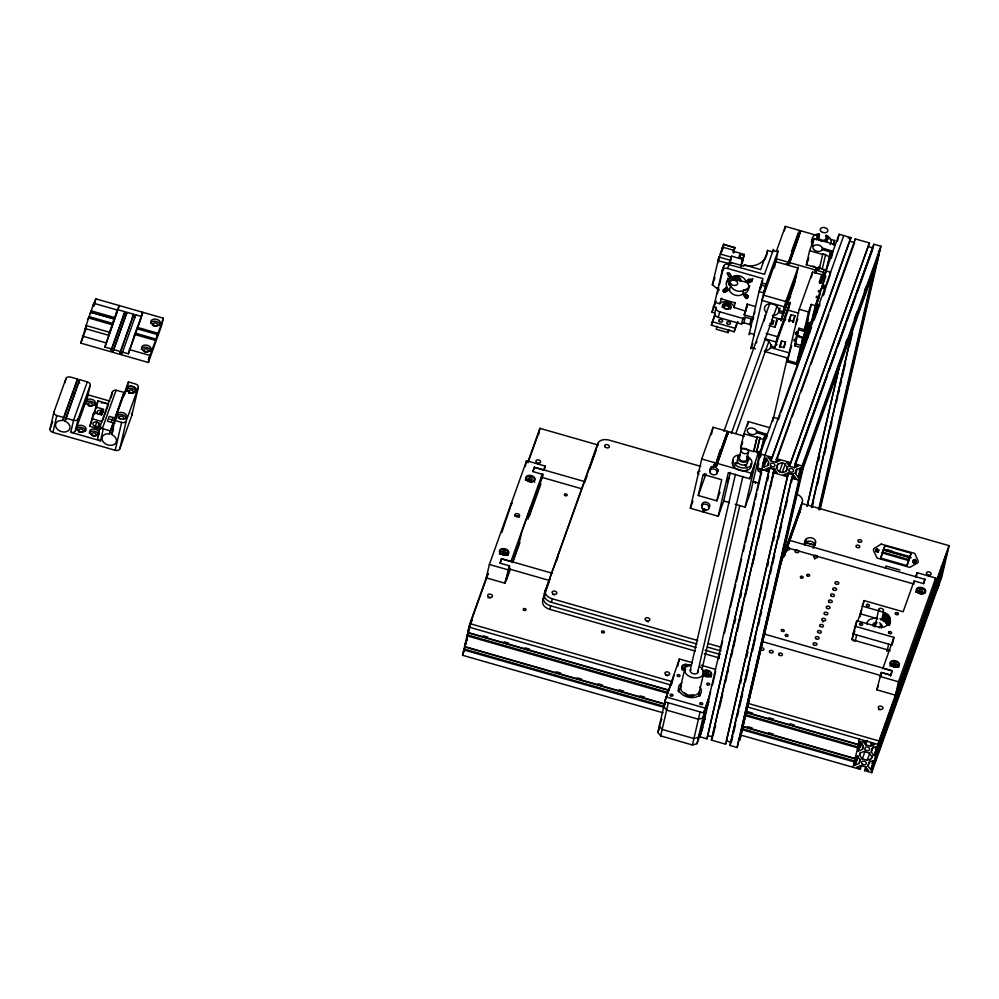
<?xml version="1.0" encoding="UTF-8"?>
<svg xmlns="http://www.w3.org/2000/svg" width="999" height="999" viewBox="0 0 999 999"><rect width="100%" height="100%" fill="white"/><g stroke="black" fill="none" stroke-linecap="round" stroke-linejoin="round"><path stroke-width="1.5" d="M783.029 312.075L785.514 302.272L798.238 267.07L796.815 273.626L783.029 312.075L778.97 310.427A7.468 5.544 19.7 0 0 768.743 303.933A7.468 5.544 19.7 0 0 766.62 312.887M786.35 470.904L787.212 467.207L784.327 463.561L781.53 462.774L777.459 464.41L776.598 468.106C778.171 472.29 782.829 473.951 786.35 470.904L787.924 466.508M747.202 303.971L745.516 311.126L734.078 307.417A7.755 5.17 13 0 0 728.658 302.26A7.755 5.17 13 0 0 720.541 302.959L719.767 303.733L714.822 302.322L712 312.225L714.784 313.024A4.845 3.234 13 0 0 718.343 317.407L741.583 324.076A4.97 3.309 13 0 1 743.893 322.802L749.837 324.513A4.97 3.309 13 0 1 750.886 326.748M734.065 307.842L735.214 302.497M892.132 645.129L853.084 633.928L856.842 620.691L875.673 626.086C888.061 631.93 897.452 616.008 882.304 611.863M722.452 249.812L723.676 244.131L722.452 248.951M747.477 469.218L747.015 469.942M804.632 545.254C804.495 539.173 814.635 540.247 814.672 545.292C819.854 536.6 802.946 534.153 804.52 544.318M128.571 390.934L128.521 391.346A2.423 1.611 13 0 0 130.357 393.131M133.229 392.257L133.292 391.858A2.423 1.611 13 0 0 131.443 390.085A2.423 1.611 13 0 0 128.796 390.572L128.584 390.921M126.623 388.986L126.823 389.835L126.748 388.149L126.136 391.096M136.026 390.871L135.964 389.111A4.845 3.234 13 0 0 127.909 386.8L126.748 388.124M733.653 252.834L734.839 247.327L733.603 252.16M753.808 335.764L754.07 334.415L749.425 333.079L759.252 290.534L762.936 278.596L727.597 268.469A4.845 3.596 19.7 0 0 722.14 270.654L714.822 302.322M765.296 316.009L765.509 314.935L764.123 320.941M775.861 261.301L775.923 260.677L761.925 300.399L784.24 306.793M760.164 457.092L760.739 454.72M774.899 347.265L788.686 308.816L790.109 302.26L777.397 337.462L774.899 347.265L770.841 345.916A7.468 5.544 19.7 0 0 765.009 339.398M793.706 320.055L793.306 321.928M882.791 668.668L893.93 637.387L854.869 626.186M913.598 583.291L913.61 583.866M915.633 577.122L917.132 572.702L935.726 578.034L932.641 591.408M747.352 304.383L744.193 314.91L745.516 311.126M717.794 262.15L718.968 257.03L730.119 260.227L729.332 263.674M721.303 252.385L722.514 247.09L733.666 250.287L733.116 252.672M469.055 629.595L469.068 630.157M466.895 640.621L467.033 639.822L466.608 640.834M749.425 333.079L749.163 334.677L749.7 333.541M764.56 289.498L750.836 348.826L752.834 343.556M773.288 250.986L773.538 249.4L764.472 274.325L726.698 263.998A4.845 3.596 19.7 0 0 723.676 266.371L722.14 270.654M776.573 344.967L776.71 344.168L776.285 345.192M784.153 347.14L784.277 346.341L783.853 347.352M791.645 345.716L787.674 359.39L788.099 358.491M880.768 674.837L881.343 672.464L890.646 675.124L890.471 676.098M859.477 755.256L859.952 753.121L864.035 751.485L868.93 752.896L871.865 756.543L871.378 758.666L867.219 760.276L862.337 758.865L859.477 755.256L860.526 752.322M763.686 460.664L765.084 461.063L765.734 458.229L768.606 461.875L767.756 465.571L763.661 467.207L766.408 458.591M740.858 735.102L860.189 769.33L860.439 768.268L856.692 767.207L860.788 765.571L865.683 766.97L868.556 770.604L864.897 769.555L864.659 770.616L871.677 772.627L872.926 767.244L938.935 583.241L938.286 586.038L940.346 577.122L873.7 763.873L872.302 763.473L872.951 760.701L868.855 762.337L867.994 766.046L870.878 769.68L873.626 760.988M873.7 763.873L876.173 753.171L942.182 569.155L941.533 571.952L943.593 563.036L876.96 749.787L875.549 749.387L876.198 746.628L872.102 748.263L871.253 751.96L874.125 755.606L876.872 746.915M538.486 434.503L539.098 431.843L528.034 462.674M858.366 744.467L859.59 739.135L858.353 744.455L858.69 743.531M113.636 422.552L109.303 433.891A7.468 5.544 19.7 0 0 102.51 440.721A7.468 5.544 19.7 0 0 114.385 444.368A7.468 5.544 19.7 0 0 111.975 434.715L114.66 420.404L128.446 381.955L135.427 383.953A3.871 2.585 13 0 1 138.274 387.462L131.831 415.347L119.793 448.913A3.871 2.585 13 0 1 115.197 450.287L52.897 432.417A3.871 2.585 13 0 1 50.05 428.908L53.946 412.025L65.996 378.459A3.871 2.585 13 0 1 70.592 377.085L77.56 379.083L62.438 420.504A7.468 5.544 19.7 0 0 56.169 427.684A7.468 5.544 19.7 0 0 68.157 430.856A7.468 5.544 19.7 0 0 65.135 421.216L79.421 379.608L87.325 381.88A3.871 2.585 13 0 1 90.172 385.389L87.4 397.352L75.362 430.919A3.871 2.585 13 0 1 70.767 432.292L73.526 420.329L87.325 381.88M52.897 432.417L56.793 415.522A3.871 2.585 13 0 1 53.946 412.025M65.01 382.679L65.996 378.459M116.533 313.099L117.245 310.015L93.819 303.296L93.107 306.381L95.804 298.838L163.349 318.206L161.726 325.249L148.364 362.512L80.819 343.132L88.561 317.944L112.138 324.75L114.073 318.868L90.647 312.15L88.237 319.355L88.561 317.944M63.062 420.604L77.56 379.083M93.819 303.296L90.322 313.549L90.797 312.237L114.223 318.956L117.245 310.015M94.181 305.881L95.804 298.838M79.421 379.608L78.933 382.779A7.468 5.544 19.7 0 1 79.77 383.179M75.362 430.919L78.122 418.956L90.172 385.389M104.895 347.065L119.243 305.557L104.895 347.065L111.563 348.976L124.925 311.725L118.257 309.815M112.138 324.75L108.579 335.277L85.152 328.559M114.073 318.868L113.749 320.279L114.223 318.956M100.524 429.383L89.835 426.323L93.806 412.475L101.711 414.735L103.684 409.253L95.779 406.98L93.993 414.722M92.02 420.217L93.806 412.475M96.179 408.616L97.964 400.874L108.666 403.946M136.95 328.746L142.67 312.287L141.696 316.533L135.777 314.835L122.078 353.496L120.067 352.922L133.754 314.248L126.935 312.3L113.249 350.961L111.239 350.387L111.563 348.976M113.249 350.961L126.935 312.3M98.064 427.172L99.038 422.952L96.241 422.152A2.91 2.16 19.7 0 0 92.969 423.476A2.91 2.16 19.7 0 0 95.28 426.373L98.064 427.172L99.376 423.514M111.239 350.387L124.925 311.725M101.186 409.902L99.838 413.574L102.16 414.248L99.937 413.299A4.358 2.897 13 0 0 102.972 411.975L103.471 409.852M100.449 425.349A3.871 2.585 13 0 0 102.36 428.496L103.284 428.858L100.524 440.821A3.871 2.585 13 0 1 97.677 437.325L100.449 425.349L112.487 391.783A3.871 2.585 13 0 1 116.084 390.222L124.051 392.407L114.66 419.705M120.067 352.922L133.754 314.248M111.101 397.764L112.487 391.783M122.078 353.496L122.402 352.085L128.334 353.783L141.184 317.957M135.777 314.835L135.452 316.233L133.429 315.659M109.553 433.941L113.324 422.315M128.334 353.783L134.715 334.453L155.544 340.472L157.48 334.59M134.39 335.864L134.715 334.453M134.865 334.553L136.801 328.659L157.617 334.677L157.155 336.001L163.349 318.206M136.476 330.07L136.801 328.659M128.446 381.955L126.261 390.259M115.197 450.287L121.628 422.402A3.871 2.585 13 0 0 126.224 421.029L138.274 387.462M119.793 448.913L126.224 421.029M148.364 362.512L149.987 355.469L155.544 340.472M665.072 704.033L464.56 646.528L467.033 635.826L467.357 634.902L667.869 692.407M668.319 689.947L467.807 632.442L469.855 623.613L487.849 573.438M663.049 712.786L462.537 655.282L464.11 648.975L664.622 706.48M467.357 634.902L466.72 637.699L468.781 628.783L467.807 632.442M463.461 651.773L465.522 642.856M470.467 623.526L470.716 622.464M471.516 620.604L471.765 619.542M544.143 470.517L545.167 466.058L526.573 460.726L489.36 564.472L486.263 577.847L504.87 583.179L510.139 568.481M501.798 532.542L511.85 502.509L511.201 505.319M525.199 466.67L526.573 460.726M539.36 430.669L539.91 428.321L598.351 445.079M504.87 583.179L509.39 565.821L500.087 563.149L501.598 558.716L552.484 573.314M543.106 474.975L527.859 519.105L530.457 507.842L521.69 532.255L519.093 543.506L512.25 562.612M695.316 651.086L549.837 609.365A9.69 6.456 13 0 1 542.732 600.599L550.187 578.558M696.94 644.043L551.46 602.322A9.69 6.456 13 0 1 544.355 593.556L597.714 443.568A9.69 6.456 13 0 1 609.203 440.134L700.686 466.371M549.837 609.365L550.649 605.844A9.69 6.456 13 0 1 543.543 597.077M551.46 602.322L552.272 598.801A9.69 6.456 13 0 1 545.167 590.034M597.165 445.916L597.714 443.568M718.918 290.047A5.132 3.821 19.7 0 1 718.493 289.735L712.349 284.79L718.968 257.03M718.943 258.716L722.514 247.09M717.382 293.619L718.743 287.7M719.43 284.752L723.676 266.371M737.836 321.553L734.178 331.768L711.375 325.224L714.71 314.673M714.784 313.024L716.083 307.392L713.298 306.593M719.767 303.733L721.678 298.039M729.133 264.186L727.597 263.973M729.382 264.248L729.869 262.138L743.843 266.146L744.28 264.922C754.707 268.406 767.045 262.375 767.532 250.437L772.527 251.86M733.666 250.287L733.316 251.273L744.28 254.42L743.793 255.794C739.16 252.41 737.012 258.229 743.031 257.929L742.532 259.303L731.555 256.156L729.682 263.524M729.994 262.774L731.555 256.156M718.343 317.407L719.642 311.775A4.845 3.234 13 0 1 716.083 307.392M716.907 326.323L716.233 329.233L728.046 332.617L728.97 330.032M739.085 257.792L739.735 254.982M739.697 257.717L740.346 254.895M742.532 259.303L740.908 266.346L743.031 257.929M743.793 255.794L742.17 262.837L744.28 254.42M728.046 332.617L728.708 329.707M703.933 508.966L702.909 511.85L690.346 508.241L701.723 458.978L713.111 427.247L727.522 431.381L715.646 465.222L713.786 464.685L713.274 466.958L712.349 467.033A3.971 2.947 19.7 0 0 710.576 470.829M734.178 331.768L737.087 322.415M711.388 434.702L713.111 427.247M698.251 495.504L703.121 474.388L721.728 479.72L716.845 500.836L698.251 495.504L706.006 473.863M741.583 324.076L742.881 318.444A4.97 3.309 13 0 1 745.192 317.17L751.148 318.881A4.97 3.309 13 0 1 752.185 321.116L753.646 317.332M746.678 307.892L747.327 305.07M743.893 322.802L745.192 317.17M702.909 511.85L703.558 509.028L705.419 509.565M730.319 472.402L723.713 500.986L718.244 516.246L703.833 512.112L704.32 510.002L706.181 510.539M720.254 449.787L714.71 467.132A3.971 2.947 19.7 0 1 717.744 469.68A3.971 2.947 19.7 0 1 716.745 472.602M715.646 465.222L727.522 431.381M763.074 262.625L763.561 260.514M714.56 465.659L716.42 466.196L728.446 431.643L744.367 436.201M764.947 257.642L764.46 259.752L766.533 253.983M749.837 324.513L751.148 318.881M767.045 252.547L767.532 250.437M709.64 696.59L703.721 712.949L664.672 701.748L679.382 658.99L692.394 662.724M703.009 726.885L696.977 743.693L692.444 744.992L660.664 735.876L657.829 732.467L665.471 699.375M754.307 314.123L754.869 311.651M760.539 288.998L762.599 280.082M716.42 466.196L728.446 431.643M671.653 684.228L672.664 679.832M660.664 735.876L668.306 702.796M677.634 666.533L679.382 658.99M764.822 289.223L765.259 287.999L764.21 291.696L766.058 284.203L778.196 250.737L774.362 267.844M718.244 516.246L728.321 472.614L749.712 478.746L755.182 463.486L745.104 507.13L735.127 504.258M784.315 230.856L785.339 226.373L799.762 230.507L787.886 264.348L786.026 263.823M680.619 686.862L684.677 669.268M756.63 432.642A4.845 3.234 13 0 0 750.599 427.997A4.845 3.234 13 0 0 748.701 433.279A4.845 3.234 13 0 0 756.63 432.642L764.984 435.114L760.202 453.459L756.48 452.397L759.952 437.699L757.167 436.9L753.696 451.585L740.671 447.852L743.93 433.778L748.301 421.578L769.692 427.709M690.097 670.704L735.476 474.175M739.31 457.554L741.058 449.987M747.327 425.799L748.301 421.578M769.817 323.489L772.602 324.288L773.101 322.165A2.91 2.16 19.7 0 0 771.49 319.543M787.886 264.348L799.762 230.507M816.92 235.427L800.686 230.769L788.648 265.322L799.525 235.027M769.068 325.524L774.912 327.197L776.772 319.106M697.539 672.839L742.906 476.311M746.753 459.677L748.501 452.122A3.871 2.585 13 0 0 743.681 448.414A3.871 2.585 13 0 0 742.157 452.634A3.871 2.585 13 0 0 748.501 452.122M800.686 230.769L800.037 233.591L799.113 233.316M782.704 313.486L781.118 320.741L793.83 285.552L796.49 275.037L782.704 313.486L778.571 312.475A7.468 5.544 19.7 0 1 772.464 315.359M701.96 669.392L739.809 505.482M753.696 451.585L757.167 436.9M789.085 299.962L791.171 290.921M703.621 673.363L699.562 690.958A9.69 6.456 13 0 1 687.612 694.929A9.69 6.456 13 0 1 681.268 685.302M749.712 478.746L758.765 451.473M780.281 346.553L781.58 340.921L785.476 342.045L784.178 347.677M756.48 452.397L759.952 437.699M789.385 321.678L791.008 314.635L794.917 315.759L794.267 318.569M760.326 450.337L751.023 490.646L745.104 507.13M692.444 744.992L700.087 711.912M760.202 453.459L764.984 435.114M770.354 467.008L768.78 471.403L757.03 468.032L760.276 453.946L773.413 417.332L778.059 418.668M766.308 438.648L767.282 434.428L756.568 431.081M825.886 270.367L819.592 267.894L819.367 268.506L806.355 264.772L809.602 250.699L813.985 238.486L835.364 244.618M703.721 712.949L710.601 692.02M696.977 743.693L704.62 710.601M812.362 245.529L813.985 238.486M772.439 421.553L773.413 417.332M772.452 478.658L774.562 469.542L769.68 468.131L706.955 738.835L699.924 736.825L764.922 455.282L843.743 235.577L850.848 237.625L850.599 238.686L770.941 460.926L775.811 462.337L779.869 460.714L776.248 459.677L776.498 458.603L790.634 462.662L869.442 242.957L855.306 238.911L776.248 459.677M773.076 419.842L787.449 357.617M702.647 727.609L699.924 736.825M703.358 724.562L708.616 701.773M712.474 685.052L715.634 671.378M718.443 659.215L719.842 653.146M720.541 650.099L722.652 640.983M724.4 633.391L729.67 610.589M730.369 607.554L735.639 584.752M736.338 581.718L741.595 558.916M743.356 551.323L744.755 545.242M745.454 542.207L748.613 528.521M749.312 525.486L750.724 519.405M751.423 516.371L754.582 502.684M755.281 499.65L756.68 493.568M757.379 490.534L761.6 472.29M802.572 347.277L796.403 364.473L787.1 361.8L799.225 309.278L812.599 272.015L821.89 274.688L819.842 283.554M802.135 347.989L805.743 332.33L800.336 347.415L794.729 345.804L796.79 338.461M801.323 337.55L797.327 336.401L797.664 334.927L801.323 337.55L801.548 336.938M811.3 277.61L812.599 272.015M706.955 738.835L769.03 470.342L765.284 469.268L769.38 467.632L774.275 469.031L777.147 472.677L773.488 471.615L711.425 740.122L725.549 744.168L725.886 743.256M850.848 237.625L771.79 458.391L768.094 457.33L770.941 460.926M814.747 273.239L815.783 268.756L817.632 269.293L818.518 266.833M734.565 623.413L735.626 618.856M740.534 597.577L741.583 593.019M767.544 480.556L768.606 475.999M815.584 273.227L816.483 269.63L818.343 270.167L819.605 266.658M815.796 272.615L816.483 269.63M796.403 364.473L800.336 347.415M795.766 341.321L793.905 340.784L794.255 339.273L796.116 339.797L798.813 328.072L804.432 329.682L808.528 311.938L811.225 304.408L815.296 305.569L818.006 298.039L816.146 297.502L816.62 296.191L818.481 296.715L820.079 292.245L818.231 291.708L818.705 290.384L820.554 290.921L825.861 276.149M806.106 327.959L807.279 323.389L801.298 345.529L795.254 343.806L796.54 335.502L802.584 337.237L801.298 345.529L806.655 325.562M805.781 327.535L806.443 324.687L808.303 325.224L809.277 322.477M819.367 268.506L822.839 253.821L825.624 254.62L822.165 269.305M811.225 304.408L807.13 322.14L811.213 323.314L815.808 310.527M711.425 740.122L774.537 468.693M801.21 350.824L807.155 331.818L809.577 332.517M802.934 345.242L807.829 326.536L805.968 325.999L806.443 324.687M713.161 735.489L715.621 724.849M719.48 708.129L722.639 694.455M725.436 682.292L726.847 676.211M727.547 673.176L728.596 668.618M731.405 656.455L732.804 650.386M733.503 647.34L735.614 638.224M737.374 630.631L738.773 624.55M739.472 621.503L742.632 607.829M745.441 595.666L748.601 581.992M752.459 565.284L755.619 551.598M758.416 539.448L759.827 533.366M760.526 530.319L761.575 525.761M764.385 513.611L765.783 507.529M766.495 504.495L768.593 495.367M770.354 487.774L771.752 481.693M803.583 342.582L805.419 336.139L808.016 336.888M803.945 342.07L805.419 336.139M805.019 339.448L808.303 325.224M806.218 335.901L806.842 333.179M811.076 321.541L807.704 332.954M811.213 323.314L815.296 305.569M811.875 321.516L813.935 312.55M820.828 282.692L824.275 269.355M817.02 312.437L814.61 311.738L821.54 287.987L825.211 289.036M813.91 315.771L818.006 298.039M814.385 314.46L818.481 296.715M818.381 299.638L820.079 292.245M821.603 288.486L830.669 252.023L822.289 249.625M843.743 235.577L839.085 234.253L825.948 270.866L822.701 284.94L826.185 285.939M822.239 287.824L823.263 283.391L819.192 282.218L821.89 274.688M827.409 266.096L830.669 252.023M822.539 288.274L823.164 286.288L825.524 287.912M833.653 244.73L834.627 240.509L830.206 239.236M831.33 258.379L832.629 252.747M837.462 241.283L839.085 234.253M829.307 277.834L830.606 272.203L825.948 270.866M725.549 744.168L787.624 475.674L783.89 474.6L787.974 472.964L792.869 474.375L795.753 478.009L792.095 476.948L730.019 745.454L737.125 747.502L800.549 475.362L799.138 474.962M790.634 462.662L790.384 463.723L786.688 462.662L789.535 466.271L794.417 467.669L798.463 466.046L794.842 465.01L795.092 463.948L873.9 244.243L880.931 246.254L879.694 251.623L800.873 471.328L799.475 470.929L800.124 468.119L796.053 469.742L795.204 473.439L798.064 477.06L800.686 469.742M740.534 683.453L741.583 678.895M746.503 657.617L747.901 651.548M767.557 566.433L768.606 561.875M773.513 540.609L774.562 536.038M779.482 514.772L780.881 508.691M730.019 745.454L791.77 477.984L798.875 480.032L877.684 260.327M732.804 736.263L731.405 742.344L726.523 740.946L788.273 473.476L793.156 474.875L791.408 482.467M733.516 733.216L735.614 724.1M737.374 716.508L738.773 710.426M739.472 707.379L742.632 693.706M745.441 681.555L748.601 667.869M752.459 651.161L755.619 637.474M758.428 625.324L759.827 619.243M760.526 616.208L761.575 611.638M764.385 599.487L765.796 593.406M766.495 590.372L768.593 581.256M770.354 573.651L771.752 567.569M772.452 564.535L774.562 555.419M778.421 538.698L781.58 525.024M785.439 508.304L787.549 499.188M798.064 477.06L800.798 468.444M737.125 747.502L800.099 474.712L878.908 255.007L877.509 254.608M800.873 471.328L802.122 465.946L880.931 246.254M855.057 239.972L855.306 238.911M738.436 739.497L739.847 739.909L801.598 472.44L800.187 472.028M803.246 467.819L739.847 739.909M783.641 557.005A9.69 6.456 13 0 0 784.515 555.519L800.661 509.278A9.69 6.456 13 0 0 800.911 507.604M784.515 555.519L800.661 509.278M779.932 565.809L802.284 502.235A9.69 6.456 13 0 0 797.502 494.368M807.005 506.281L839.984 363.436M807.279 506.093L841.021 359.465M818.481 460.764L819.53 456.206M869.442 242.957L789.535 466.271M811.463 507.567L853.92 323.676M811.8 506.643L852.147 331.88M812.162 507.492L813.561 501.411M817.419 484.69L819.53 475.574M824.437 454.295L826.535 445.179M830.406 428.459L831.805 422.377M836.363 402.622L837.774 396.553M838.473 393.506L839.522 388.948M840.221 385.914L841.633 379.832M842.332 376.798L845.491 363.112M849.35 346.403L852.509 332.717M873.9 244.243L794.842 465.01M805.556 542.669L806.368 539.16M818.568 509.602L873.301 272.527M819.192 509.502L874.974 267.869M819.542 509.615L876.036 264.935M820.142 509.552L878.908 255.007M853.596 633.041L852.234 638.898L854.058 641.208M855.057 628.433L856.842 620.691M923.551 583.628L924.987 579.258L923.551 583.628L914.172 580.943L903.121 611.763L864.06 600.561L860.301 613.798L877.846 618.831M860.052 616.583L861.413 610.714M863.173 604.432L864.06 600.561M875.811 551.623C874.212 547.365 880.968 549.737 878.121 551.448C876.797 552.147 874.387 550.062 876.36 549.275M855.306 640.883L856.655 635.027M876.21 551.548L876.76 549.2M876.647 551.548L877.184 549.213M877.085 551.635L877.621 549.288M877.484 551.798L878.034 549.45M877.846 552.01L878.383 549.662M878.121 552.285L878.658 549.937M880.681 558.816L884.927 545.741L911.15 553.259L906.905 566.346M885.351 568.356L885.901 566.008L899.849 570.017M874.949 626.123L878.82 609.315M883.441 612.287L881.655 620.029L880.519 619.605M884.515 612.774L882.729 620.516L884.702 621.703L886.488 613.96M883.753 621.078L885.539 613.336M887.349 614.635L885.564 622.377L887.587 624.675L889.372 616.932M854.332 761.912L853.084 767.294L855.906 757.529M855.119 758.541L857.904 746.915L745.679 714.722M886.338 623.114L888.123 615.372M887.012 623.875L888.798 616.133M860.726 759.103L859.14 763.498L855.094 765.122L857.841 756.455M742.881 726.348L856.518 758.94L857.154 756.206L860.002 759.802L859.14 763.498M863.448 746.49L862.399 749.425L858.341 751.036L861.088 742.382M746.128 712.262L859.764 744.867L860.401 742.12L863.248 745.729L862.399 749.425M888.036 625.486L889.822 617.744M888.66 625.024L890.159 618.581M889.172 624.575L890.371 619.417M889.26 625.411L890.459 620.242M889.659 624.437L890.421 621.066M935.726 578.034L898.513 681.78L895.429 695.154L876.822 689.822L881.343 672.464L890.708 675.187L892.219 670.754L765.009 634.265M886.975 651.535L888.673 644.205M866.695 741.183L866.445 742.245L862.724 741.171L865.584 744.792L870.479 746.191L874.55 744.567L870.903 743.518L871.153 742.457M892.432 643.843L893.93 637.387M912.674 562.437C917.544 553.196 915.671 568.606 913.211 560.089M913.011 562.287L913.548 559.939M913.411 562.212L913.948 559.865M913.573 563.399L914.385 559.877M913.998 563.473L914.822 559.964M914.684 562.462L915.221 560.114M915.034 562.687L915.584 560.339M915.309 562.949L915.858 560.601M915.496 563.249L916.033 560.901M916.095 577.16L917.132 572.702M876.96 749.787L878.995 740.958L748.613 703.558M908.615 659.64L909.427 656.118M917.806 634.015L918.618 630.494M937.362 589.547L938.598 584.153L937.199 583.766M943.855 561.388L942.631 566.708L941.233 566.308M939.035 584.877L939.272 583.816L871.677 772.627M945.529 556.718L944.617 560.576L947.189 552.472L946.34 554.857L946.577 553.796M802.172 503.546L949.05 545.666L941.732 577.335L938.398 586.276M728.945 264.473L730.119 260.227M714.76 303.434L714.76 303.871M805.806 336.263L805.319 337.737L805.581 337.05M913.735 582.654L914.185 580.918M704.632 473.563L704.133 475.711L704.62 474.6M466.083 642.582L465.684 644.467L466.096 643.443M509.39 565.821L508.741 568.831L509.69 566.333M585.327 481.768L534.365 467.232L532.929 471.59L542.22 474.275L541.808 476.923M779.969 347.103L780.369 345.217L779.595 347.377M718.756 259.465L717.869 262.275M714.847 303.084L715.409 301.423L714.959 303.271M789.222 321.416L789.797 318.931L789.023 321.091M803.708 337.275C802.946 340.459 804.557 334.215 803.795 337.425M803.496 342.432L803.246 343.531L803.646 341.933M816.195 306.918L816.445 305.831L816.108 307.18M826.248 272.24L826.598 271.041M890.708 675.174L892.219 670.754M463.573 652.022L465.01 647.09M857.966 747.277L858.678 744.829L746.453 712.649M854.719 761.35L855.431 758.915L743.206 726.723M469.505 627.896L470.005 626.311M542.819 473.838L542.007 476.386M760.039 289.111L760.639 286.638L759.777 289.91M785.364 320.042L785.714 318.893M792.931 322.215L793.656 320.092M793.206 322.302L793.556 321.166M805.256 330.594C806.243 327.709 804.345 333.616 805.344 330.731M760.763 455.644L760.301 456.98M802.01 349.912L800.224 355.569L801.223 355.856M721.54 252.073L721.765 251.398M764.397 259.128L760.651 269.618L744.28 264.922M50.05 428.908L52.672 421.615M80.819 343.132L86.476 327.372M64.91 421.141L78.197 384.116M95.779 406.98L97.964 400.874M89.835 426.323L91.583 421.441M94.43 413.499L95.305 411.064M95.28 426.373L97.028 421.503M102.972 411.975L103.197 411.363L100.412 410.564A2.91 2.16 19.7 0 0 97.353 411.351A2.91 2.16 19.7 0 0 98.102 414.098M102.797 420.304L104.246 416.271M104.72 414.935L106.256 410.651M106.731 409.315L108.179 405.282M97.677 437.325L98.988 433.653A4.845 3.234 13 0 0 92.969 429.021A4.845 3.234 13 0 0 91.071 434.303A4.845 3.234 13 0 0 98.988 433.653M102.36 428.496L116.084 390.222M111.513 421.391L112.6 418.331M114.348 419.468L124.051 392.407M114.673 422.177L116.159 418.069M124.101 395.891L126.074 390.397M111.413 434.478L113.449 428.783M149.625 356.144L148.302 359.802L149.238 360.065M527.797 462.087L539.91 428.321M488.124 573.913L469.043 627.135L671.365 685.152M470.954 623.114L469.592 625.973M471.853 621.166L472.19 620.242M469.018 630.881L466.545 640.396M464.56 646.528L464.897 645.604M464.11 648.975L463.786 649.899L664.298 707.404M462.537 655.282L464.21 650.624M500.087 563.149L501.598 558.716M532.929 471.603L534.44 467.17M542.22 474.275L510.901 561.588L501.598 558.928M545.167 466.058L543.743 470.042L534.44 467.382M506.206 580.719L509.877 570.454M513.561 560.202L519.867 542.632M529.32 516.271L540.884 484.04M544.355 593.556L596.89 447.09M556.318 561.475L557.842 557.205M585.352 480.507L586.888 476.236M589.447 469.118L596.078 450.611M542.732 600.599L544.767 594.892M712.349 284.79L714.934 277.585M721.653 272.764L723.189 268.494M712 312.225L716.033 300.974M727.597 268.469L729.869 262.138M728.596 276.161L727.06 273.227A1.449 1.086 19.7 0 1 727.796 272.715L729.482 273.264L731.28 275.924A1.449 1.086 19.7 0 1 728.596 276.161L729.62 273.314M711.375 325.224L714.872 315.484M723.463 291.571L723.139 289.972L725.761 288.986A1.449 1.086 19.7 0 1 726.797 288.898C731.705 291.134 719.38 294.318 724.487 288.723M723.8 291.758L724.812 288.911M724.15 291.87L725.686 287.6M724.525 291.92L726.061 287.65M724.675 291.908L726.198 287.637M724.874 291.883L726.41 287.612M725.187 291.783L726.723 287.512M728.458 283.679L730.556 277.822L747.677 282.729M729.42 290.509L728.995 290.122A11.626 8.641 19.7 0 1 731.68 277.098L732.567 276.885A7.942 5.907 19.7 0 1 745.654 280.644L746.066 281.019A11.626 8.641 19.7 0 1 743.381 294.043L742.507 294.255A7.942 5.907 19.7 0 1 729.42 290.509L730.531 285.851A11.626 8.641 19.7 0 1 727.871 278.246M742.507 294.255L744.043 289.985L744.917 289.772A11.626 8.641 19.7 0 0 749.787 285.776M747.627 282.03L747.04 281.231A1.449 1.086 19.7 0 1 747.839 280.12C758.99 276.686 744.755 288.037 748.651 279.183M747.951 282.218L748.975 279.37M748.313 282.33L749.337 279.483M748.688 282.38L749.849 279.52M745.154 292.969C744.467 299.225 742.344 293.207 745.491 294.218M749.038 282.342L750.062 279.495M749.35 282.242L750.374 279.395M745.404 297.602L746.428 294.755M745.341 294.168C751.498 296.241 744.068 302.01 746.628 295.03M751.41 281.531L752.434 278.684M751.723 281.431L752.746 278.584M745.878 298.114L746.902 295.267M746.203 298.301L747.227 295.454M746.565 298.426L747.589 295.567M746.927 298.464L747.951 295.617M747.289 298.439L748.313 295.579M742.557 319.855L742.994 318.631M745.579 311.451L746.353 309.29M776.548 250.899L785.339 226.373M690.346 508.241L692.931 501.036M709.765 470.804L711.338 466.421M723.938 431.306L769.592 304.008M713.274 466.958L714.297 464.073M791.445 251.81L798.176 233.054M717.207 472.939L718.256 470.017M731.38 433.441L777.035 306.144M703.833 512.112L704.869 509.228M772.602 324.288L773.925 320.629M778.958 310.901L779.969 308.054M778.633 312.312L779.645 309.465M735.851 433.516L768.918 341.333M774.912 327.197L777.322 320.492M764.872 350.562A7.468 5.544 19.7 0 0 770.316 347.927L771.528 344.655M795.104 281.019L781.318 319.468L772.689 316.995M716.845 500.836L719.954 492.182M789.585 298.551L790.609 295.729M776.31 341.183L790.047 302.897M740.671 447.852L742.619 442.432M806.355 264.772L808.79 257.992M781.58 340.921L779.607 346.416L783.516 347.54L785.476 342.045M791.008 314.635L789.035 320.13L792.944 321.253L794.917 315.759M795.679 324.663L797.726 318.931M815.783 268.756L815.334 269.98L789.297 262.512M822.839 253.821L822.627 254.433L809.602 250.699M795.741 334.328L796.752 331.481M664.672 701.748L674.088 675.511M787.1 361.8L788.636 357.505M825.624 254.62L825.411 255.232L829.133 256.293M664.785 703.908L663.773 706.705L666.62 710.127L698.388 719.243L702.921 717.931L708.953 701.123M798.326 331.768L797.302 334.64L795.441 334.103L795.791 332.58L797.652 333.117M794.729 345.804L795.753 342.944M661.837 719.018L659.315 726.011L662.162 729.432L693.93 738.548L698.463 737.237L704.994 719.03M657.829 732.467L659.839 726.86M833.079 244.83L834.627 240.509M804.432 329.682L808.129 319.368M757.03 468.032L758.603 463.636M819.58 295.454L816.171 304.945L819.804 305.981M814.61 311.738L816.52 306.406M802.896 345.866L796.727 363.062L787.424 360.402M807.517 332.979L810.089 325.811M778.396 419.655L779.969 415.259M781.018 412.325L811.5 327.372M814.123 320.055L819.904 303.946M823.051 295.155L828.833 279.046M764.485 459.652L762.899 464.048L764.31 464.448M823.326 295.604L824.899 291.209M765.084 461.063L766.133 458.141M763.661 467.207L766.807 458.429M765.808 462.175L766.658 459.777M767.756 465.571L768.805 462.649M775.811 462.337L790.521 421.316M792.107 416.92L798.938 397.889M801.036 392.02L808.915 370.055M811.013 364.198L818.893 342.232M819.954 339.298L828.883 314.398M829.932 311.463L854.632 242.632L849.749 241.234M773.251 472.677L774.824 468.281M776.598 468.106L778.184 463.711M779.445 471.79L782.617 462.937M782.254 472.589L785.414 463.761M788.673 472.739L787.387 476.735L773.164 472.652M794.417 467.669L827.509 375.387M829.095 370.991L835.926 351.96M838.024 346.091L845.903 324.126M846.952 321.191L855.881 296.291M856.942 293.369L872.701 249.425M793.418 473.613L791.845 478.009L798.875 480.032M795.204 473.439L796.777 469.043M795.991 473.064L796.752 470.916M799.475 470.929L800.524 467.994M845.454 343.956L847.04 339.56M854.395 319.056L857.017 311.725M864.372 291.221L865.946 286.825M780.743 562.287L802.284 502.235M813.174 548.226L815.484 541.77M853.084 633.928L854.557 629.807M857.417 621.84L861.787 609.677M884.927 545.741L880.519 558.029L906.742 565.559L911.15 553.259M854.832 631.043L851.772 639.585L890.209 650.611M876.822 689.822L878.396 685.451M857.579 747.839L858.641 744.904M859.764 744.867L860.813 741.932M855.107 758.528L855.444 757.604M858.341 751.036L861.5 742.257M860.301 747.414L861.875 743.019M856.518 758.94L857.567 756.006M855.094 765.122L858.241 756.33M865.584 744.792L867.169 740.396M862.337 758.865L865.496 750.087M860.189 769.33L861.488 765.346M870.479 746.191L871.528 743.268M867.219 760.276L869.854 752.946M864.659 770.616L865.946 766.62M871.253 751.96L873.351 746.103M867.994 766.046L870.104 760.177M871.378 758.666L872.352 755.706M875.549 749.387L876.598 746.465M878.446 742.519L949.05 545.666M874.125 755.606L876.747 748.276M948.238 549.188L878.183 744.467L747.364 706.955M872.302 763.473L873.351 760.539M920.379 630.631L923.014 623.301M929.32 605.731L931.942 598.401M870.878 769.68L873.501 762.349M133.229 392.27L133.004 392.632A2.423 1.611 13 0 1 132.155 393.156M136.039 390.834L135.602 391.533A4.845 3.234 13 0 1 130.919 392.682A4.845 3.234 13 0 1 126.811 389.86A4.845 3.234 13 0 0 130.919 392.682A4.845 3.234 13 0 0 135.589 391.571M733.166 465.109L733.566 466.296L734.764 466.246M725.524 289.073L725.786 288.911A1.449 1.086 19.7 0 1 727.771 289.435M528.046 480.232L529.358 479.433L531.218 479.97L531.768 481.293M501.785 553.458L503.084 552.672L504.945 553.209L505.494 554.532M704.757 674.5L706.068 673.701L707.929 674.238M918.605 592.207L919.917 591.408L921.777 591.945L922.327 593.269M892.344 665.434L893.643 664.647L895.504 665.184M744.305 294.255L743.805 295.229L745.604 297.877M860.064 623.526L860.713 623.314M895.841 612.874L896.49 612.662A1.573 1.049 13 0 1 897.914 613.061M889.035 631.83L889.684 631.63M826.697 238.187L828.346 238.823L826.735 239.123M818.918 269.081L819.804 268.818M867.519 604.358L866.857 604.557A1.573 1.049 13 0 0 866.383 605.494M738.648 456.393L737.961 456.955L738.698 457.667M877.072 622.24L874.038 622.976A4.408 2.935 13 0 0 873.089 625.099L873.388 625.911M876.735 623.663L873.7 624.412A4.408 2.935 13 0 0 872.776 625.736M818.456 236.751L817.232 235.989L818.643 235.564M747.851 459.028L749.075 459.79L747.677 460.214M717.894 260.801L729.183 263.474M795.092 463.948L802.122 465.946M761.675 469.355L768.706 471.366M848.139 237.987L850.599 238.686M868.343 246.566L873.226 247.964M878.283 251.224L879.694 251.623M832.954 251.336L822.252 248.002M773.001 250.524L777.659 251.86M775.399 258.516L788.373 262.238M816.27 270.242L823.238 272.24M723.513 244.368L734.665 247.565M775.486 261.576L797.814 267.969M720.042 253.946L731.206 257.155M822.701 287.575L825.374 288.336M761.4 282.867L766.058 284.203M760.913 284.977L765.571 286.313M759.015 291.546L763.661 292.882M763.448 295.142L785.763 301.536M786.812 302.347L789.685 303.172M799.225 309.278L808.528 311.938M787.15 309.877L798.601 313.162M747.127 304.146L755.094 306.431M720.903 298.813L735.202 302.909M778.671 319.018L781.543 319.842M804.357 330.482L806.218 331.019M798.501 329.72L804.545 331.456M744.168 314.86L753.483 317.57M719.642 311.775L742.881 318.444M805.132 336.938L807.729 337.687M766.146 333.441L777.647 336.738M802.784 344.031L805.194 344.717M712.187 321.703L734.989 328.246M764.622 338.686L776.123 341.995M770.504 347.502L789.098 352.847M751.036 347.552L755.456 348.826M764.297 351.361L787.874 358.117M743.93 433.778L756.942 437.512M759.74 438.311L763.448 439.385M726.872 434.19L727.796 434.453M753.908 450.986L756.705 451.785M772.027 457.33L760.276 453.946M798.701 474.313L800.099 474.712M701.723 458.978L716.133 463.111M717.07 463.374L751.011 473.114M753.171 481.431L759.178 483.141M124.6 313.124L126.611 313.698M123.389 314.26L126.349 315.097M132.268 316.795L135.227 317.645M91.121 310.826L114.548 317.545M137.275 327.335L157.942 333.266M89.036 316.621L112.462 323.351M723.713 500.986L729.42 502.622M135.19 333.142L155.869 339.073M887.599 549.9L892.082 551.186M884.115 549.25L910.339 556.78M884.277 549.962L911.213 557.692M883.104 549.912L910.039 557.642M882.329 551.997L909.265 559.715M882.005 552.909L908.928 560.639M940.446 569.68L941.845 570.079L939.385 580.781L937.974 580.382M85.864 325.474L109.291 332.205M804.707 542.157L815.184 545.154M805.032 542.532L814.01 545.104M82.442 336.101L105.882 342.819M129.308 349.538L149.987 355.469M790.371 540.571L925.074 579.395M113.574 349.55L120.392 351.511M541.258 477.172L581.668 488.773M786.712 547.577L913.923 584.053M862.087 606.056L879.632 611.088M514.972 515.409L517.844 516.233M87.537 394.692L109.853 401.099M116.658 418.494L109.216 416.358L107.467 421.241L114.897 423.376M114.66 420.404L121.628 422.402M109.728 419.193L114.385 420.529M91.621 418.581L102.31 421.64M56.793 415.522L63.774 417.532M65.622 418.057L73.526 420.329A3.871 2.585 13 0 0 78.122 418.956M103.284 428.858L110.265 430.856M70.767 432.292L100.524 440.821M882.866 668.231L892.232 670.941M508.429 568.731L548.838 580.319M762.849 641.695L881.093 675.611M879.919 676.448L898.513 681.78M489.36 564.472L507.954 569.805M552.272 598.801L697.752 640.534M708.254 643.543L720.254 646.977M707.442 647.065L720.941 650.936M550.649 605.844L696.128 647.564M705.132 650.149L720.129 654.445M704.32 653.671L719.317 657.966M701.073 665.209L715.546 669.355M687.911 666.47L686.051 665.933L684.74 666.733L685.289 668.056M469.855 623.613L672.177 681.643M483.104 635.814L487.599 637.1M504.058 641.82L508.541 643.106M524.999 647.827L529.495 649.125M746.465 711.35L752.447 713.061M768.905 717.781L773.401 719.068M789.859 723.788L794.342 725.074M468.131 632.829L668.643 690.334M467.033 635.826L667.544 693.331M745.354 715.646L858.99 748.239M874.774 752.771L876.173 753.171M665.809 696.827L704.857 708.029M556.168 671.778L560.664 673.064M577.122 677.784L581.605 679.07M598.064 683.791L602.559 685.077M619.018 689.809L623.501 691.096M639.959 695.816L644.455 697.102M747.702 726.71L752.197 727.996M768.656 732.717L773.139 734.003M464.885 646.902L665.396 704.407M742.432 728.795L854.657 760.988M742.107 729.72L855.743 762.324M871.515 766.845L872.926 767.244M707.929 735.601L712.811 737M723.676 244.393L734.789 247.852M730.107 262.462L731.63 263.212M880.082 624.75L881.78 627.01A4.408 2.935 13 0 1 881.767 627.797M897.926 613.074L898.326 613.586A1.573 1.049 13 0 1 897.989 614.547L897.327 614.76A1.573 1.049 13 0 1 895.766 614.323L895.491 613.836M887.749 624.612L884.852 621.103A10.989 7.318 13 0 0 880.007 618.718M717.319 287.687L718.793 290.072M686.588 694.705L687.225 695.491A2.31 1.548 13 0 0 689.497 696.128L690.521 695.804A2.473 1.648 13 0 0 691.146 694.705M684.715 692.869L686.35 695.154A4.408 2.935 13 0 0 689.622 696.216L692.607 695.416A4.72 3.147 13 0 0 693.206 694.792M732.242 279.345L732.342 277.834A4.358 2.91 13 0 1 736.65 276.323L737.749 276.598A4.358 2.91 13 0 1 740.059 281.293M753.209 481.58A4.121 2.747 13 0 1 754.195 481.968M755.057 482.492A4.121 2.747 13 0 1 755.731 483.141M91.833 435.04A2.423 1.611 13 0 1 92.782 432.842A2.423 1.611 13 0 1 96.079 434.103A2.423 1.611 13 0 1 94.543 436.088M93.931 436.076A2.423 1.611 13 0 1 92.22 435.427M75.025 393.131A7.468 5.544 19.7 0 1 72.515 391.933M85.477 403.908A4.845 3.234 13 0 1 90.185 401.173A4.845 3.234 13 0 1 95.03 405.007M88.112 404.907A2.423 1.611 13 0 1 89.211 402.859A2.423 1.611 13 0 1 92.395 404.008A2.423 1.611 13 0 1 91.296 406.069M90.085 406.069A2.423 1.611 13 0 1 88.449 405.307M88.561 405.669A2.423 1.611 13 0 1 90.934 406.081M80.095 432.167A2.423 1.611 13 0 1 78.734 429.67A2.423 1.611 13 0 1 82.318 429.595A2.423 1.611 13 0 1 82.43 432.117M78.596 432.092A2.423 1.611 13 0 1 80.931 432.055M76.636 428.621A4.845 3.234 13 0 1 81.93 427.647A4.845 3.234 13 0 1 85.614 431.206M89.211 433.104A4.845 3.234 13 0 1 94.331 431.231A4.845 3.234 13 0 1 98.626 434.94M92.52 435.601A2.423 1.611 13 0 1 94.343 435.951M87.35 395.991A3.871 2.585 13 0 1 87.4 397.352M101.249 402.984A4.845 3.234 13 0 1 107.03 404.108M131.356 413.311A3.871 2.585 13 0 1 131.831 415.347M99.838 413.574A4.358 2.897 13 0 1 101.199 415.06M117.27 415.796A4.845 3.234 13 0 1 123.164 415.022A4.845 3.234 13 0 1 126.124 419.205M120.342 419.18A2.423 1.611 13 0 1 119.48 416.733A2.423 1.611 13 0 1 122.952 416.77A2.423 1.611 13 0 1 123.214 419.218M128.946 393.069A2.423 1.611 13 0 1 130.757 393.094M128.509 393.082A2.423 1.611 13 0 1 131.381 393.119M143.856 351.099A2.423 1.611 13 0 1 145.604 348.826A2.423 1.611 13 0 1 148.164 351.286A2.423 1.611 13 0 1 144.256 351.473M141.246 349.151A4.845 3.234 13 0 1 146.366 347.29A4.845 3.234 13 0 1 150.662 350.986M144.555 351.648A2.423 1.611 13 0 1 146.366 351.998M155.27 326.173A2.423 1.611 13 0 1 153.009 323.601A2.423 1.611 13 0 1 156.98 323.664A2.423 1.611 13 0 1 155.894 326.186M153.297 325.799A2.423 1.611 13 0 1 155.682 326.049M150.549 323.189A4.845 3.234 13 0 1 155.682 321.328A4.845 3.234 13 0 1 159.977 325.025M756.38 342.932A7.468 5.544 19.7 0 1 756.842 341.621M730.968 276.336A5.132 3.821 19.7 0 1 730.781 277.11M732.017 279.233A4.358 2.91 13 0 1 736.875 277.847A4.358 2.91 13 0 1 740.409 281.331M744.043 289.985A7.942 5.907 19.7 0 1 730.956 286.238M745.429 290.309A1.449 1.086 19.7 0 1 746.59 289.847M728.733 284.715A1.449 1.086 19.7 0 1 729.307 285.165M734.727 279.146A2.423 1.611 13 0 1 738.348 280.357M722.252 307.517A4.358 2.91 13 0 1 726.81 304.608A4.358 2.91 13 0 1 730.531 308.991M814.697 266.533A6.781 4.52 13 0 1 812.612 266.159M807.479 261.438A6.781 4.52 13 0 1 807.629 260.027M746.753 458.279A3.871 2.585 13 0 1 742.707 461.138A3.871 2.585 13 0 1 739.722 456.918M746.665 456.393A5.332 3.546 13 0 1 746.603 461.688A5.332 3.546 13 0 1 738.898 460.227A5.332 3.546 13 0 1 740.296 455.169M750.936 463.461A9.69 6.456 13 0 1 740.833 470.604A9.69 6.456 13 0 1 733.378 460.052M746.965 456.193A9.69 6.456 13 0 1 749.4 466.758A9.69 6.456 13 0 1 734.315 463.823A9.69 6.456 13 0 1 739.685 454.77M747.464 460.964A5.332 3.546 13 0 1 741.932 464.922A5.332 3.546 13 0 1 737.799 459.115M825.599 236.638A3.871 2.585 13 0 1 824.637 239.997A3.871 2.585 13 0 1 819.505 238.998A3.871 2.585 13 0 1 819.567 235.464M825.936 235.427A5.332 3.546 13 0 1 825.873 240.734A5.332 3.546 13 0 1 818.156 239.261A5.332 3.546 13 0 1 819.567 234.203M812.936 245.667A9.69 6.456 13 0 1 812.637 239.086M826.223 235.227A9.69 6.456 13 0 1 830.119 244.58M812.562 241.171A9.69 6.456 13 0 1 818.955 233.803M816.458 239.897A5.332 3.546 13 0 1 818.918 237.025M826.722 239.997A5.332 3.546 13 0 1 826.822 241.883M702.447 506.018A3.971 2.947 19.7 0 1 703.87 502.335A3.971 2.947 19.7 0 1 708.965 503.796A3.971 2.947 19.7 0 1 708.616 507.792M741.583 444.605A6.781 4.52 13 0 1 742.532 441.97M677.821 690.883A11.626 7.755 13 0 1 680.781 687.911M699.063 692.332A11.626 7.755 13 0 1 700.249 695.816M699.862 686.925A11.626 7.755 13 0 1 696.465 696.89A11.626 7.755 13 0 1 681.093 693.506A11.626 7.755 13 0 1 681.917 682.979M685.389 670.804A4.845 3.234 13 0 1 682.28 665.684A4.845 3.234 13 0 1 689.76 665.784M702.734 671.54A4.845 3.234 13 0 1 709.902 671.415A4.845 3.234 13 0 1 710.127 676.46A4.845 3.234 13 0 1 702.884 674.837M710.514 674.525A4.845 3.234 13 0 1 711.113 677.072M681.793 667.794A4.845 3.234 13 0 1 682.517 667.182M697.589 670.604A3.871 2.585 13 0 1 693.88 673.888A3.871 2.585 13 0 1 690.996 669.442M699.974 666.845A9.69 6.456 13 0 1 700.611 676.96A9.69 6.456 13 0 1 686.101 673.826A9.69 6.456 13 0 1 690.496 664.797M758.191 471.128A10.989 7.318 13 0 1 758.478 469.268M698.776 693.618A10.989 7.318 13 0 1 699.188 695.541M692.881 696.228A4.72 3.147 13 0 1 692.282 696.852M686.375 694.642A2.473 1.648 13 0 1 686.276 694.205M699.1 692.195A10.989 7.318 13 0 1 699.225 695.966M678.771 691.995A10.989 7.318 13 0 1 680.044 688.486M761.5 473.563A11.626 7.755 13 0 1 757.729 466.908M758.204 465.034A11.626 7.755 13 0 1 758.716 464.173M758.79 454.058A1.449 0.974 13 0 1 758.853 455.457M753.258 481.618A4.845 3.234 13 0 1 755.444 482.692M761.6 470.904A9.69 6.456 13 0 1 760.351 469.268M890.009 666.108A4.121 2.747 13 0 1 890.121 665.396M897.514 665.496A4.121 2.747 13 0 1 898.126 666.957M916.383 592.17A4.121 2.747 13 0 1 917.382 591.021M499.45 554.133A4.121 2.747 13 0 1 499.562 553.421M506.968 553.521A4.121 2.747 13 0 1 507.567 554.982M505.032 553.483A2.423 1.611 13 0 1 505.457 553.858M525.824 480.194A4.121 2.747 13 0 1 526.823 479.045M499.999 552.022A4.845 3.234 13 0 1 500.961 551.598M506.755 552.722A4.845 3.234 13 0 1 508.254 555.194M525.249 479.795A4.845 3.234 13 0 1 526.66 478.583M534.453 481.468A4.845 3.234 13 0 1 534.515 482.33M515.034 516.033A2.423 1.611 13 0 1 519.068 517.195M888.973 633.279A1.573 1.049 13 0 0 890.509 633.728L891.183 633.516A1.573 1.049 13 0 0 891.533 632.542L891.133 632.042A1.573 1.049 13 0 0 889.585 631.58M888.561 632.767A1.573 1.049 13 0 1 888.91 631.793M866.795 606.018A1.573 1.049 13 0 0 868.331 606.455L869.018 606.243A1.573 1.049 13 0 0 869.355 605.269L868.955 604.77A1.573 1.049 13 0 0 867.407 604.308M860.002 624.974A1.573 1.049 13 0 0 861.538 625.411L862.212 625.199A1.573 1.049 13 0 0 862.562 624.238L862.162 623.726A1.573 1.049 13 0 0 860.614 623.276M859.59 624.45A1.573 1.049 13 0 1 859.927 623.488M895.354 613.798A1.573 1.049 13 0 1 895.703 612.837M915.658 592.107A4.845 3.234 13 0 1 917.794 590.334M924.362 592.22A4.845 3.234 13 0 1 924.874 593.069M890.559 663.998A4.845 3.234 13 0 1 891.52 663.573M897.302 664.697A4.845 3.234 13 0 1 898.813 667.17M879.657 627.01A2.31 1.548 13 0 1 879.382 627.784M874.999 626.947A2.31 1.548 13 0 1 874.899 626.523M875.161 625.749A2.31 1.548 13 0 1 875.511 625.461M877.247 618.181A10.989 7.318 13 0 0 874.525 618.119L869.854 619.455A10.302 6.868 13 0 0 867.007 624.175M881.168 627.697A4.408 2.935 13 0 0 882.117 625.574L880.419 623.314A4.72 3.147 13 0 0 879.395 622.777M822.701 621.815A1.936 1.286 13 0 1 823.201 621.878M878.571 709.74A2.423 1.611 13 0 1 880.381 709.765M760.776 647.827A1.936 1.286 13 0 1 763.348 648.301A1.936 1.286 13 0 1 763.373 650.074A1.936 1.286 13 0 1 760.801 649.912M789.185 548.089A1.936 1.286 13 0 1 788.648 549.949A1.936 1.286 13 0 1 785.926 548.988M786.513 547.514A1.936 1.286 13 0 1 788.835 547.802M786.613 550.886A1.936 1.286 13 0 1 787.112 550.948M536.763 463.361A2.423 1.611 13 0 1 539.085 464.036M488.024 597.739A2.423 1.611 13 0 1 490.409 597.989M665.809 675.374A2.423 1.611 13 0 1 667.632 675.736M927.309 575.374A2.423 1.611 13 0 1 929.632 576.036M817.082 556.081A1.936 1.286 13 0 1 816.008 558.029A1.936 1.286 13 0 1 813.71 556.193A1.936 1.286 13 0 1 816.732 555.794M814.51 558.891A1.936 1.286 13 0 1 815.009 558.953M785.326 551.997A9.69 6.456 13 0 1 784.452 553.483M799.687 509.39A9.69 6.456 13 0 1 799.837 512.799M801.722 504.083A9.69 6.456 13 0 1 801.473 505.756M646.565 621.241A2.423 1.611 13 0 1 648.276 621.902M552.959 594.567A2.423 1.611 13 0 1 554.782 594.917M795.366 499.962A2.423 1.611 13 0 1 794.567 500.998M698.863 474.2A2.423 1.611 13 0 1 697.664 472.24A2.423 1.611 13 0 1 699.924 471.253M709.939 674.562A4.121 2.747 13 0 1 710.439 676.723M708.016 674.525A2.423 1.611 13 0 1 708.441 674.887M682.142 670.042A4.121 2.747 13 0 1 681.98 669.305M682.454 667.956A4.121 2.747 13 0 1 683.079 667.444M685.676 669.854A4.121 2.747 13 0 1 683.029 665.496A4.121 2.747 13 0 1 689.385 665.584M822.439 279.695L824.562 272.877L822.439 279.695M117.308 414.435L117.395 416.121A4.845 3.234 13 0 0 121.478 418.968A4.845 3.234 13 0 0 126.174 417.844L126.536 415.397A4.845 3.234 13 0 0 122.44 412.562A4.845 3.234 13 0 0 117.757 413.686L117.32 414.41M735.826 462.824C737.15 465.571 738.573 461.238 735.826 462.824M745.029 465.472C746.353 468.219 747.776 463.873 745.029 465.472M768.568 279.57L769.617 276.174L768.568 279.57M772.077 269.805L773.126 266.408L772.077 269.805M798.401 357.205L798.313 357.992L801.011 348.701L798.401 357.205M807.716 331.256L807.629 332.043L810.326 322.739L807.716 331.256M940.534 578.334L941.845 574.075L940.534 578.334M943.793 564.248L945.054 560.039L943.793 564.248M727.522 481.605C727.309 484.265 730.481 471.178 727.522 481.605M784.078 630.706L784.015 630.956A1.449 0.974 13 0 1 782.617 631.493L782.254 631.405A1.449 0.974 13 0 1 781.23 630.157A1.449 0.974 13 0 1 782.779 629.557A1.449 0.974 13 0 1 784.078 630.706M127.173 387.462L126.686 389.523A4.845 3.234 13 0 1 132.005 388.536A4.845 3.234 13 0 1 135.677 392.083L135.964 389.123A4.845 3.234 13 0 0 127.909 386.813L127.185 387.4M941.645 572.202L941.37 574.65L944.23 564.06L941.645 572.202M722.752 304.608L722.514 305.332A4.358 2.91 13 0 0 725.374 308.691L726.473 308.991A4.358 2.91 13 0 0 731.043 307.105A4.358 2.91 13 0 0 727.871 303.371A4.358 2.91 13 0 0 722.752 304.608M529.795 477.534L528.496 478.321L529.045 479.645L530.906 480.182L532.205 479.395L531.655 478.071L529.795 477.534M503.533 550.774L502.222 551.56L502.772 552.884L504.632 553.421L505.944 552.622L505.394 551.298L503.533 550.774M881.255 544.105L874.45 548.214A3.871 2.585 13 0 0 873.576 550.661L877.134 558.066L909.752 567.395L917.219 563.174A3.871 2.585 13 0 0 918.093 560.726L914.772 553.409L881.255 544.105M706.505 671.803L705.194 672.602L705.756 673.925L707.604 674.45L708.915 673.663L708.366 672.339L706.505 671.803M920.354 589.51L919.043 590.297L919.604 591.62L921.453 592.157L922.764 591.371L922.214 590.047L920.354 589.51M894.08 662.749L892.781 663.536L893.331 664.859L895.191 665.396L896.503 664.597L895.941 663.274L894.08 662.749M879.869 608.441L879.395 608.653A2.31 1.548 13 0 0 878.883 610.152L879.545 610.926A2.473 1.648 13 0 0 881.88 611.575L882.916 611.276A2.31 1.548 13 0 0 883.416 609.777L882.754 608.99A2.473 1.648 13 0 0 880.431 608.341L879.869 608.441M158.966 320.442L157.954 319.817A4.845 3.234 13 0 0 152.21 319.742A4.845 3.234 13 0 0 151.623 323.626L152.422 324.388A4.845 3.234 13 0 0 159.166 325.1A4.845 3.234 13 0 0 158.966 320.442M87.413 404.283A4.845 3.234 13 0 0 95.367 403.721A4.845 3.234 13 0 0 89.435 399.038A4.845 3.234 13 0 0 87.413 404.283M78.059 430.569A4.845 3.234 13 0 0 85.976 429.92A4.845 3.234 13 0 0 79.945 425.287A4.845 3.234 13 0 0 78.059 430.569M143.107 350.349A4.845 3.234 13 0 0 151.024 349.712A4.845 3.234 13 0 0 145.005 345.067A4.845 3.234 13 0 0 143.107 350.349M727.334 323.851A1.936 1.286 13 0 0 730.506 323.589A1.936 1.286 13 0 0 728.096 321.74A1.936 1.286 13 0 0 727.334 323.851M719.355 321.541A1.936 1.286 13 0 0 722.564 321.366A1.936 1.286 13 0 0 720.242 319.455A1.936 1.286 13 0 0 719.355 321.541M731.143 284.278A3.871 2.585 13 0 0 737.562 284.003A3.871 2.585 13 0 0 732.991 280.157A3.871 2.585 13 0 0 731.143 284.278M724.662 308.329A2.423 1.611 13 0 0 728.733 308.341A2.423 1.611 13 0 0 726.048 305.831A2.423 1.611 13 0 0 724.662 308.329M710.389 473.114A3.871 2.885 19.7 0 0 716.907 473.638A3.871 2.885 19.7 0 0 713.149 468.881A3.871 2.885 19.7 0 0 710.389 473.114M702.272 508.304A3.871 2.885 19.7 0 0 708.791 508.828A3.871 2.885 19.7 0 0 705.032 504.07A3.871 2.885 19.7 0 0 702.272 508.304M814.397 250.137A4.845 3.234 13 0 0 822.327 249.488A4.845 3.234 13 0 0 816.295 244.842A4.845 3.234 13 0 0 814.397 250.137M821.428 231.668A3.871 2.585 13 0 0 827.759 231.156A3.871 2.585 13 0 0 822.939 227.447A3.871 2.585 13 0 0 821.428 231.668M865.321 749.612A2.423 1.798 19.7 0 0 869.405 749.949A2.423 1.798 19.7 0 0 867.045 746.977A2.423 1.798 19.7 0 0 865.321 749.612M862.075 763.698A2.423 1.798 19.7 0 0 866.145 764.023A2.423 1.798 19.7 0 0 863.798 761.051A2.423 1.798 19.7 0 0 862.075 763.698M670.566 695.704A1.449 0.974 13 0 0 672.939 695.504A1.449 0.974 13 0 0 671.141 694.118A1.449 0.974 13 0 0 670.566 695.704M700.324 704.233A1.449 0.974 13 0 0 702.697 704.045A1.449 0.974 13 0 0 700.898 702.647A1.449 0.974 13 0 0 700.324 704.233M677.572 676.173A1.449 0.974 13 0 0 679.944 675.973A1.449 0.974 13 0 0 678.146 674.587A1.449 0.974 13 0 0 677.572 676.173M707.329 684.702A1.449 0.974 13 0 0 709.702 684.515A1.449 0.974 13 0 0 707.904 683.116A1.449 0.974 13 0 0 707.329 684.702M891.857 665.746A4.121 2.747 13 0 0 898.588 665.197A4.121 2.747 13 0 0 893.468 661.251A4.121 2.747 13 0 0 891.857 665.746M918.131 592.519A4.121 2.747 13 0 0 924.862 591.97A4.121 2.747 13 0 0 919.742 588.024A4.121 2.747 13 0 0 918.131 592.519M501.298 553.771A4.121 2.747 13 0 0 508.029 553.221A4.121 2.747 13 0 0 502.909 549.275A4.121 2.747 13 0 0 501.298 553.771M527.572 480.544A4.121 2.747 13 0 0 534.303 479.995A4.121 2.747 13 0 0 529.183 476.048A4.121 2.747 13 0 0 527.572 480.544M500.861 553.858A4.845 3.234 13 0 0 508.778 553.221A4.845 3.234 13 0 0 502.747 548.576A4.845 3.234 13 0 0 500.861 553.858M526.76 480.307A4.845 3.234 13 0 0 534.902 480.307A4.845 3.234 13 0 0 529.545 475.312A4.845 3.234 13 0 0 526.76 480.307M515.621 516.258A2.423 1.611 13 0 0 519.592 515.934A2.423 1.611 13 0 0 516.57 513.611A2.423 1.611 13 0 0 515.621 516.258M891.408 665.834A4.845 3.234 13 0 0 899.337 665.197A4.845 3.234 13 0 0 893.306 660.551A4.845 3.234 13 0 0 891.408 665.834M917.681 592.594A4.845 3.234 13 0 0 925.611 591.957A4.845 3.234 13 0 0 919.579 587.312A4.845 3.234 13 0 0 917.681 592.594M800.786 577.772A1.449 0.974 13 0 0 803.171 577.572A1.449 0.974 13 0 0 801.36 576.186A1.449 0.974 13 0 0 800.786 577.772M523.626 610.089A1.449 0.974 13 0 0 526.011 609.902A1.449 0.974 13 0 0 524.2 608.503A1.449 0.974 13 0 0 523.626 610.089M831.018 595.829A1.936 1.286 13 0 0 834.302 595.928A1.936 1.286 13 0 0 832.267 593.881A1.936 1.286 13 0 0 831.018 595.829M828.833 601.935A1.936 1.286 13 0 0 832.105 602.035A1.936 1.286 13 0 0 830.082 599.987A1.936 1.286 13 0 0 828.833 601.935M826.648 608.041A1.936 1.286 13 0 0 829.919 608.141A1.936 1.286 13 0 0 827.884 606.093A1.936 1.286 13 0 0 826.648 608.041M824.45 614.135A1.936 1.286 13 0 0 827.734 614.235A1.936 1.286 13 0 0 825.698 612.187A1.936 1.286 13 0 0 824.45 614.135M822.264 620.242A1.936 1.286 13 0 0 825.536 620.342A1.936 1.286 13 0 0 823.513 618.294A1.936 1.286 13 0 0 822.264 620.242M820.079 626.348A1.936 1.286 13 0 0 823.351 626.448A1.936 1.286 13 0 0 821.315 624.4A1.936 1.286 13 0 0 820.079 626.348M817.881 632.442A1.936 1.286 13 0 0 821.166 632.542A1.936 1.286 13 0 0 819.13 630.506A1.936 1.286 13 0 0 817.881 632.442M815.696 638.548A1.936 1.286 13 0 0 818.968 638.648A1.936 1.286 13 0 0 816.945 636.6A1.936 1.286 13 0 0 815.696 638.548M879.008 708.766A2.423 1.611 13 0 0 882.966 708.441A2.423 1.611 13 0 0 879.957 706.118A2.423 1.611 13 0 0 879.008 708.766M807.229 575.836A1.449 0.974 13 0 0 809.602 575.649A1.449 0.974 13 0 0 807.791 574.25A1.449 0.974 13 0 0 807.229 575.836M785.639 636.013A1.449 0.974 13 0 0 788.011 635.826A1.449 0.974 13 0 0 786.213 634.427A1.449 0.974 13 0 0 785.639 636.013M813.511 644.655A1.936 1.286 13 0 0 816.782 644.755A1.936 1.286 13 0 0 814.759 642.707A1.936 1.286 13 0 0 813.511 644.655M769.742 652.297A1.936 1.286 13 0 0 773.026 652.397A1.936 1.286 13 0 0 770.991 650.349A1.936 1.286 13 0 0 769.742 652.297M779.045 654.957A1.936 1.286 13 0 0 782.317 655.057A1.936 1.286 13 0 0 780.294 653.009A1.936 1.286 13 0 0 779.045 654.957M795.479 551.985A1.936 1.286 13 0 0 798.75 552.085A1.936 1.286 13 0 0 796.715 550.037A1.936 1.286 13 0 0 795.479 551.985M856.593 547.227A1.936 1.286 13 0 0 859.752 546.977A1.936 1.286 13 0 0 857.342 545.117A1.936 1.286 13 0 0 856.593 547.227M858.553 541.745A1.936 1.286 13 0 0 861.725 541.483A1.936 1.286 13 0 0 859.315 539.622A1.936 1.286 13 0 0 858.553 541.745M564.797 495.442A1.449 0.974 13 0 0 567.157 495.204A1.449 0.974 13 0 0 565.297 493.843A1.449 0.974 13 0 0 564.797 495.442M601.873 632.467A1.449 0.974 13 0 0 604.32 632.479A1.449 0.974 13 0 0 602.722 630.981A1.449 0.974 13 0 0 601.873 632.467M536.625 462.487A2.423 1.611 13 0 0 540.584 462.162A2.423 1.611 13 0 0 537.574 459.852A2.423 1.611 13 0 0 536.625 462.487M488.461 596.753A2.423 1.611 13 0 0 492.42 596.428A2.423 1.611 13 0 0 489.41 594.105A2.423 1.611 13 0 0 488.461 596.753M665.671 674.5A2.423 1.611 13 0 0 669.642 674.175A2.423 1.611 13 0 0 666.62 671.852A2.423 1.611 13 0 0 665.671 674.5M927.172 574.5A2.423 1.611 13 0 0 931.13 574.175A2.423 1.611 13 0 0 928.121 571.853A2.423 1.611 13 0 0 927.172 574.5M835.401 583.628A1.936 1.286 13 0 0 838.673 583.728A1.936 1.286 13 0 0 836.65 581.68A1.936 1.286 13 0 0 835.401 583.628M833.203 589.722A1.936 1.286 13 0 0 836.488 589.822A1.936 1.286 13 0 0 834.452 587.787A1.936 1.286 13 0 0 833.203 589.722M605.332 447.19A2.423 1.611 13 0 0 609.315 446.94A2.423 1.611 13 0 0 606.368 444.58A2.423 1.611 13 0 0 605.332 447.19M645.816 620.354A2.423 1.611 13 0 0 649.775 620.042A2.423 1.611 13 0 0 646.765 617.719A2.423 1.611 13 0 0 645.816 620.354M552.834 593.693A2.423 1.611 13 0 0 556.793 593.369A2.423 1.611 13 0 0 553.783 591.046A2.423 1.611 13 0 0 552.834 593.693M704.283 674.812A4.121 2.747 13 0 0 711.013 674.263A4.121 2.747 13 0 0 705.893 670.317A4.121 2.747 13 0 0 704.283 674.812M789.272 471.091A2.423 1.798 19.7 0 0 793.343 471.428A2.423 1.798 19.7 0 0 790.983 468.456A2.423 1.798 19.7 0 0 789.272 471.091M770.666 465.759A2.423 1.798 19.7 0 0 774.737 466.083A2.423 1.798 19.7 0 0 772.389 463.111A2.423 1.798 19.7 0 0 770.666 465.759"/></g></svg>
